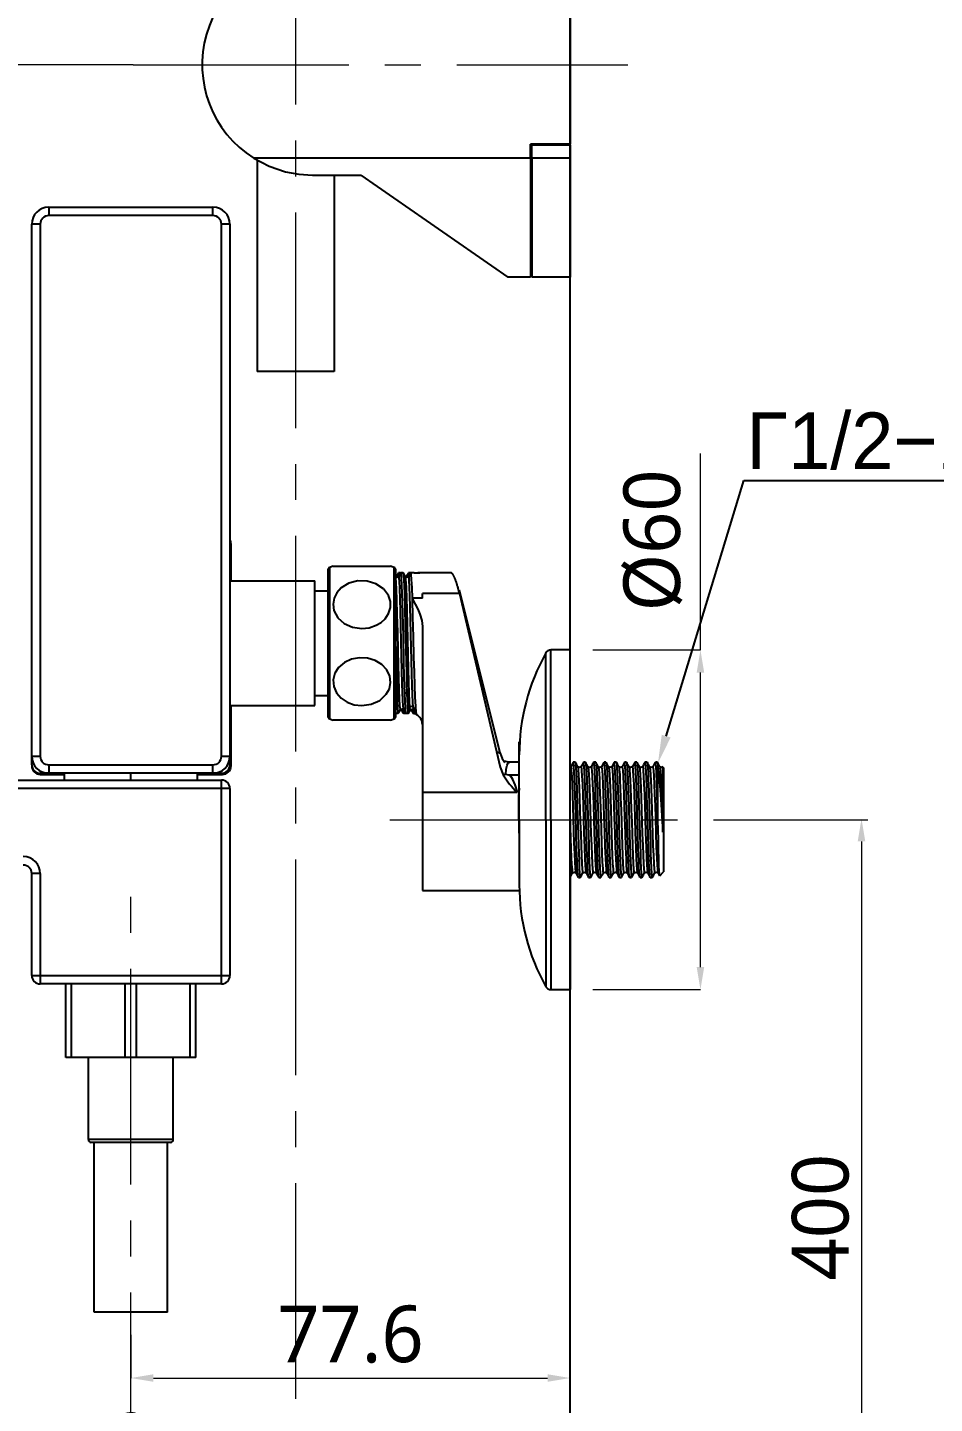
# Model space of a CAD drawing. Extents: x 1841 to 2969, y -24 to 802.
# Drawn here: x 2607.3 to 2767.4, y 115.6 to 358.7 of the extents above; entities that cross this region are included whole.
import ezdxf
from ezdxf import colors
from ezdxf.entities.mleader import LeaderData, LeaderLine
from ezdxf.math import Vec2, Vec3

# ---------------------------------------------------------------- set-up
doc = ezdxf.new("R2010")
doc.units = 0
doc.header["$LTSCALE"] = 4
doc.header["$MEASUREMENT"] = 0
doc.header["$PDMODE"] = 3
doc.header["$PDSIZE"] = -10
doc.linetypes.add('CENTER2', pattern=[28.575, 19.05, -3.175, 3.175, -3.175])
doc.layers.get('0').update_dxf_attribs({"linetype": 'CONTINUOUS'})
doc.layers.get('DEFPOINTS').update_dxf_attribs({"linetype": 'CONTINUOUS'})
doc.layers.add('1', color=7, linetype='CONTINUOUS')
doc.layers.add('Cneter', color=1, linetype='CENTER2', lineweight=13)
doc.styles.add('Daelim Dimension', font='NanumGothic_1.ttf')
doc.styles.get("Standard").update_dxf_attribs({"font": 'SYMBOL'})
doc.dimstyles.new('DEFAULT', dxfattribs={"dimscale": 2, "dimtxt": 2, "dimasz": 2, "dimexe": 0, "dimexo": 2, "dimgap": 1, "dimtad": 1, "dimdec": 1, "dimzin": 9, "dimdsep": 46, "dimtxsty": 'Daelim Dimension', "dimcen": 0.5, "dimclrd": 252, "dimclre": 252, "dimclrt": 3, "dimadec": 1, "dimazin": 0, "dimtfac": 1, "dimtdec": 1, "dimtix": 1, "dimtmove": 0, "dimatfit": 3, "dimfxl": 1, "dimtolj": 1, "dimtzin": 1, "dimlwd": 9, "dimlwe": 9, "dimarcsym": 0})

# ---------------------------------------------------------------- blocks, each defined once
blk = doc.blocks.new('*D16')
at = {"color": 5, "lineweight": 9, "ltscale": 0.5, "transparency": 16777216}
for p, q in [((2625.51, 127.73), (2625.51, 120.12)), ((2703.11, 127.73), (2703.11, 120.12)), ((2629.51, 120.12), (2699.11, 120.12))]:
    blk.add_line(p, q, dxfattribs=at)
at = {"color": 5, "ltscale": 0.5, "transparency": 16777216}
for points in [[(2629.51, 120.79), (2629.51, 119.46), (2625.51, 120.12)], [(2699.11, 120.79), (2699.11, 119.46), (2703.11, 120.12)]]:
    blk.add_solid(points, dxfattribs=at)
at = {"layer": 'DEFPOINTS', "color": 0, "ltscale": 0.5, "transparency": 16777216}
for p in [(2625.51, 131.73), (2703.11, 131.73), (2703.11, 120.12)]:
    blk.add_point(p, dxfattribs=at)
at = {"color": 7, "ltscale": 0.5, "transparency": 16777216, "insert": (2664.31, 127.82), "char_height": 10, "attachment_point": 5, "style": 'Daelim Dimension'}
blk.add_mtext('\\A1;77.6', dxfattribs=at)
blk = doc.blocks.new('*D18')
at = {"color": 5, "lineweight": 9, "ltscale": 0.5, "transparency": 16777216}
for p, q in [((2533.1, 198.78), (2533.1, 101.48)), ((2703.11, 127.73), (2703.11, 101.48)), ((2699.11, 101.48), (2537.1, 101.48))]:
    blk.add_line(p, q, dxfattribs=at)
at = {"color": 5, "ltscale": 0.5, "transparency": 16777216}
for points in [[(2537.1, 102.15), (2537.1, 100.82), (2533.1, 101.48)], [(2699.11, 102.15), (2699.11, 100.82), (2703.11, 101.48)]]:
    blk.add_solid(points, dxfattribs=at)
at = {"layer": 'DEFPOINTS', "color": 0, "ltscale": 0.5, "transparency": 16777216}
for p in [(2533.1, 202.78), (2703.11, 131.73), (2533.1, 101.48)]:
    blk.add_point(p, dxfattribs=at)
at = {"color": 7, "ltscale": 0.5, "transparency": 16777216, "insert": (2618.11, 108.89), "char_height": 10, "attachment_point": 5, "style": 'Daelim Dimension'}
blk.add_mtext('\\A1;170', dxfattribs=at)
blk = doc.blocks.new('*D19')
at = {"color": 5, "lineweight": 9, "ltscale": 0.5, "transparency": 16777216}
for p, q in [((2726.11, 248.72), (2726.11, 283.43)), ((2707.11, 248.72), (2726.11, 248.72)), ((2726.11, 192.72), (2726.11, 244.72)), ((2707.11, 188.72), (2726.11, 188.72))]:
    blk.add_line(p, q, dxfattribs=at)
at = {"color": 5, "ltscale": 0.5, "transparency": 16777216}
for points in [[(2725.45, 244.72), (2726.78, 244.72), (2726.11, 248.72)], [(2725.45, 192.72), (2726.78, 192.72), (2726.11, 188.72)]]:
    blk.add_solid(points, dxfattribs=at)
at = {"layer": 'DEFPOINTS', "color": 0, "ltscale": 0.5, "transparency": 16777216}
for p in [(2703.11, 248.72), (2703.11, 188.72), (2726.11, 188.72)]:
    blk.add_point(p, dxfattribs=at)
at = {"color": 7, "ltscale": 0.5, "transparency": 16777216, "insert": (2717.73, 268.07), "char_height": 10, "attachment_point": 5, "rotation": 90, "style": 'Daelim Dimension'}
blk.add_mtext('\\A1;%%C60', dxfattribs=at)

msp = doc.modelspace()

# ---------------------------------------------------------------- linework, layer by layer
at = {"ltscale": 0.5}
for p, q in [((2703.11, 71.66), (2703.11, 635.47)), ((2719.61, 227.92), (2719.61, 209.52))]:
    msp.add_line(p, q, dxfattribs=at)
at = {"color": 5, "lineweight": 9, "ltscale": 0.5}
for p, q in [((2625.94, 352.08), (2412.69, 352.08)), ((2736.07, 218.72), (2755.66, 218.71)), ((2754.56, 214.89), (2754.56, 95.67))]:
    msp.add_line(p, q, dxfattribs=at)
at = {"color": 5, "ltscale": 0.5}
msp.add_solid([(2753.89, 214.89), (2755.23, 214.89), (2754.56, 218.89)], dxfattribs=at)
at = {"layer": '1', "color": 7, "linetype": 'Continuous'}
for p, q in [((2703.11, 371.58), (2703.11, 338.08)), ((2703.11, 338.08), (2696.11, 338.08)), ((2696.11, 335.58), (2696.11, 338.08)), ((2696.31, 335.58), (2696.31, 337.88)), ((2703.11, 337.88), (2696.31, 337.88)), ((2698.82, 337.88), (2698.82, 338.08)), ((2699.69, 337.88), (2699.69, 338.08)), ((2703.11, 337.88), (2703.11, 338.08)), ((2703.11, 337.88), (2703.11, 335.58)), ((2696.11, 335.58), (2647.22, 335.58)), ((2696.11, 335.58), (2696.11, 314.58)), ((2696.31, 335.58), (2696.31, 314.58)), ((2703.11, 335.58), (2696.31, 335.58)), ((2703.11, 335.58), (2703.11, 314.58)), ((2647.81, 335.27), (2647.81, 297.93)), ((2657.61, 332.58), (2666.11, 332.58)), ((2661.41, 332.58), (2661.41, 297.93)), ((2666.11, 332.58), (2692.09, 314.58)), ((2611.01, 326.93), (2640.01, 326.93)), ((2611.01, 326.93), (2611.01, 325.43)), ((2640.01, 325.43), (2640.01, 326.93)), ((2608.01, 229.93), (2608.01, 323.93)), ((2609.51, 323.93), (2608.01, 323.93)), ((2609.51, 323.93), (2609.51, 229.93)), ((2640.01, 325.43), (2611.01, 325.43)), ((2643.01, 323.93), (2641.51, 323.93)), ((2641.51, 229.93), (2641.51, 323.93)), ((2643.01, 323.93), (2643.01, 229.93)), ((2696.31, 321.37), (2696.11, 321.37)), ((2696.11, 314.58), (2692.09, 314.58)), ((2703.11, 314.58), (2696.31, 314.58)), ((2661.41, 297.93), (2647.81, 297.93)), ((2643.21, 260.93), (2643.21, 267.43)), ((2660.31, 262.84), (2660.31, 262.84)), ((2660.31, 262.84), (2660.31, 237.01)), ((2660.63, 263.31), (2660.63, 263.31)), ((2660.63, 236.55), (2660.63, 263.31)), ((2671.99, 263.31), (2671.99, 236.55)), ((2672.31, 237.01), (2672.31, 262.84)), ((2643.01, 260.93), (2658.01, 260.93)), ((2658.01, 238.93), (2658.01, 260.93)), ((2673.15, 262.33), (2672.78, 262.33)), ((2673.61, 262.33), (2673.23, 262.33)), ((2674.98, 262.33), (2674.53, 262.33)), ((2675.52, 262.33), (2674.98, 262.33)), ((2675.53, 262.33), (2675.52, 262.33)), ((2675.53, 262.33), (2676.57, 262.33)), ((2676.57, 262.33), (2676.19, 262.33)), ((2682.06, 262.33), (2676.57, 262.33)), ((2676.57, 262.33), (2676.57, 262.33)), ((2682.16, 262.33), (2682.06, 262.33)), ((2658.01, 259.18), (2660.31, 259.18)), ((2677.01, 257.85), (2675.23, 257.85)), ((2677.01, 257.85), (2677.01, 258.7)), ((2683.57, 258.7), (2677.01, 258.7)), ((2690.75, 230.49), (2683.57, 259.26)), ((2683.57, 258.7), (2690.75, 228)), ((2677.01, 252.84), (2677.01, 223.62)), ((2703.11, 248.72), (2703.11, 251.02)), ((2698.82, 218.72), (2698.82, 248.21)), ((2703.11, 248.72), (2699.69, 248.72)), ((2699.69, 218.72), (2699.69, 248.72)), ((2703.11, 218.72), (2703.11, 248.72)), ((2658.01, 240.68), (2660.31, 240.68)), ((2643.01, 238.93), (2658.01, 238.93)), ((2643.21, 228.23), (2643.21, 238.93)), ((2671.99, 236.55), (2671.99, 236.55)), ((2672.31, 237.01), (2672.31, 237.01)), ((2672.31, 237.01), (2672.31, 237.01)), ((2672.36, 237.53), (2672.74, 237.53)), ((2673.65, 237.53), (2674.03, 237.53)), ((2674.11, 237.53), (2674.5, 237.53)), ((2694.11, 230.22), (2694.11, 232.52)), ((2608.01, 228.43), (2608.01, 229.93)), ((2608.01, 229.93), (2609.51, 229.93)), ((2641.51, 229.93), (2643.01, 229.93)), ((2643.01, 229.93), (2643.01, 228.43)), ((2694.11, 228.92), (2692.41, 228.92)), ((2694.11, 218.72), (2694.11, 230.22)), ((2703.99, 228.92), (2703.65, 228.92)), ((2705.8, 228.92), (2705.46, 228.92)), ((2707.61, 228.92), (2707.28, 228.92)), ((2709.43, 228.92), (2709.09, 228.92)), ((2711.24, 228.92), (2710.9, 228.92)), ((2713.05, 228.92), (2712.72, 228.92)), ((2714.87, 228.92), (2714.53, 228.92)), ((2716.69, 228.92), (2716.34, 228.92)), ((2718.14, 228.9), (2718.14, 228.9)), ((2718.5, 228.92), (2718.16, 228.92)), ((2611.01, 226.93), (2609.51, 226.93)), ((2609.51, 226.73), (2613.71, 226.73)), ((2611.01, 228.43), (2611.01, 226.93)), ((2611.01, 228.43), (2640.01, 228.43)), ((2640.01, 226.93), (2611.01, 226.93)), ((2613.71, 226.93), (2613.71, 225.73)), ((2625.51, 225.73), (2625.51, 226.93)), ((2637.31, 225.73), (2637.31, 226.93)), ((2637.31, 226.73), (2641.71, 226.73)), ((2640.01, 226.93), (2640.01, 228.43)), ((2641.51, 226.93), (2640.01, 226.93)), ((2694.11, 226.61), (2692.31, 226.61)), ((2718.61, 218.64), (2718.61, 228.16)), ((2719.61, 227.92), (2719.51, 228.02)), ((2514.01, 225.73), (2641.51, 225.73)), ((2641.51, 224.23), (2514.01, 224.23)), ((2641.51, 224.23), (2641.51, 225.73)), ((2643.01, 224.23), (2641.51, 224.23)), ((2641.51, 191.23), (2641.51, 224.23)), ((2643.01, 224.23), (2643.01, 191.23)), ((2677.01, 223.62), (2677.01, 206.21)), ((2677.01, 223.62), (2693.8, 223.62)), ((2694.11, 218.72), (2694.11, 207.22)), ((2698.82, 218.72), (2698.82, 189.23)), ((2699.69, 218.72), (2699.69, 188.72)), ((2703.11, 218.72), (2703.11, 188.72)), ((2717.37, 211.5), (2717.02, 211.5)), ((2609.51, 209.23), (2608.01, 209.23)), ((2608.01, 191.23), (2608.01, 209.23)), ((2609.51, 209.23), (2609.51, 191.23)), ((2718.93, 208.83), (2719.61, 209.52)), ((2704.55, 208.52), (2704.89, 208.52)), ((2706.37, 208.52), (2706.71, 208.52)), ((2708.18, 208.52), (2708.52, 208.52)), ((2710, 208.52), (2710.33, 208.52)), ((2711.81, 208.52), (2712.15, 208.52)), ((2713.62, 208.52), (2713.96, 208.52)), ((2715.44, 208.52), (2715.78, 208.52)), ((2715.44, 208.52), (2715.44, 208.52)), ((2717.25, 208.52), (2717.59, 208.52)), ((2677.01, 206.21), (2693.02, 206.21)), ((2693.02, 206.21), (2694.11, 206.21)), ((2608.01, 191.23), (2609.51, 191.23)), ((2609.51, 191.23), (2641.51, 191.23)), ((2609.51, 191.23), (2609.51, 189.73)), ((2641.51, 189.73), (2609.51, 189.73)), ((2614.01, 176.73), (2614.01, 189.73)), ((2615.01, 176.73), (2615.01, 189.73)), ((2624.51, 176.73), (2624.51, 189.73)), ((2626.51, 176.73), (2626.51, 189.73)), ((2636.01, 176.73), (2636.01, 189.73)), ((2637.01, 176.73), (2637.01, 189.73)), ((2641.51, 189.73), (2641.51, 191.23)), ((2641.51, 191.23), (2643.01, 191.23)), ((2699.69, 188.72), (2703.11, 188.72)), ((2615.01, 176.73), (2614.01, 176.73)), ((2624.51, 176.73), (2615.01, 176.73)), ((2618.01, 162.23), (2618.01, 176.73)), ((2626.51, 176.73), (2624.51, 176.73)), ((2636.01, 176.73), (2626.51, 176.73)), ((2633.01, 162.23), (2633.01, 176.73)), ((2637.01, 176.73), (2636.01, 176.73)), ((2633.01, 162.23), (2618.01, 162.23)), ((2632.51, 161.73), (2618.51, 161.73)), ((2619.01, 131.73), (2619.01, 161.73)), ((2632.01, 131.73), (2632.01, 161.73)), ((2632.01, 131.73), (2619.01, 131.73))]:
    msp.add_line(p, q, dxfattribs=at)
for points in [[(2647.22, 335.58, 0), (2649.93, 334.16, 0), (2652.82, 333.18, 0), (2655.2, 332.73, 0), (2657.61, 332.58, 0)], [(2661.23, 263.53, 0), (2661.23, 263.53, 0), (2661.23, 263.53, 0), (2661.24, 263.53, 0), (2661.26, 263.53, 0), (2661.64, 263.53, 0), (2666.31, 263.53, 0), (2670.99, 263.53, 0), (2671.37, 263.53, 0), (2671.39, 263.53, 0), (2671.39, 263.53, 0), (2671.39, 263.53, 0), (2671.39, 263.53, 0)], [(2670.42, 254.24, 0), (2671.04, 255.18, 0), (2671.35, 256.22, 0), (2671.35, 257.29, 0), (2671.01, 258.33, 0), (2670.11, 259.53, 0), (2668.81, 260.41, 0), (2667.25, 260.88, 0), (2665.6, 260.91, 0), (2664.02, 260.5, 0), (2662.67, 259.67, 0), (2661.91, 258.83, 0), (2661.41, 257.84, 0), (2661.23, 256.78, 0), (2661.38, 255.71, 0), (2662.07, 254.41, 0), (2663.21, 253.38, 0), (2664.68, 252.72, 0), (2666.31, 252.5, 0)], [(2672.83, 261.64, 0), (2672.51, 261.54, 0), (2672.26, 261.64, 0)], [(2673.14, 238.22, 0), (2673.13, 238.21, 0), (2673.12, 238.22, 0), (2673.11, 238.25, 0), (2673.07, 238.52, 0), (2673.03, 238.93, 0), (2672.97, 240.08, 0), (2672.91, 241.73, 0), (2672.85, 243.77, 0), (2672.79, 246.12, 0), (2672.73, 248.65, 0), (2672.65, 251.88, 0), (2672.57, 254.96, 0), (2672.49, 257.66, 0), (2672.43, 259.37, 0), (2672.37, 260.64, 0), (2672.31, 261.41, 0)], [(2672.37, 261.64, 0), (2672.35, 261.62, 0), (2672.32, 261.6, 0)], [(2672.77, 262.32, 0), (2672.54, 261.93, 0), (2672.37, 261.63, 0)], [(2672.86, 261.71, 0), (2672.8, 262.29, 0), (2672.79, 262.32, 0), (2672.78, 262.32, 0), (2672.78, 262.33, 0)], [(2673.2, 262.29, 0), (2672.99, 261.92, 0), (2672.83, 261.63, 0)], [(2673.7, 238.22, 0), (2673.67, 238.31, 0), (2673.66, 238.44, 0), (2673.62, 238.79, 0), (2673.56, 239.83, 0), (2673.51, 241.15, 0), (2673.46, 242.79, 0), (2673.39, 245.07, 0), (2673.33, 247.62, 0), (2673.26, 250.28, 0), (2673.2, 252.98, 0), (2673.13, 255.52, 0), (2673.07, 257.75, 0), (2673, 259.56, 0), (2672.94, 260.84, 0), (2672.89, 261.39, 0), (2672.86, 261.6, 0), (2672.85, 261.63, 0), (2672.84, 261.64, 0), (2672.83, 261.64, 0)], [(2673.19, 262.27, 0), (2673.18, 262.3, 0), (2673.16, 262.32, 0)], [(2673.45, 258.7, 0), (2673.4, 260.24, 0), (2673.34, 261.39, 0), (2673.29, 262.09, 0), (2673.26, 262.25, 0), (2673.25, 262.31, 0), (2673.24, 262.32, 0), (2673.23, 262.33, 0)], [(2674.02, 261.63, 0), (2673.79, 262.02, 0), (2673.62, 262.32, 0)], [(2673.62, 262.32, 0), (2673.64, 262.25, 0), (2673.66, 262.15, 0), (2673.69, 261.88, 0), (2673.74, 261.06, 0), (2673.78, 260.02, 0), (2673.83, 258.7, 0)], [(2674.58, 261.64, 0), (2674.26, 261.54, 0), (2674.01, 261.64, 0)], [(2674.81, 238.62, 0), (2674.75, 239.6, 0), (2674.68, 241.11, 0), (2674.62, 243.08, 0), (2674.56, 245.39, 0), (2674.49, 247.94, 0), (2674.43, 250.59, 0), (2674.37, 253.21, 0), (2674.3, 255.72, 0), (2674.24, 257.91, 0), (2674.17, 259.68, 0), (2674.13, 260.56, 0), (2674.09, 261.19, 0), (2674.05, 261.52, 0), (2674.03, 261.6, 0), (2674.02, 261.63, 0)], [(2674.12, 261.64, 0), (2674.1, 261.62, 0), (2674.07, 261.6, 0)], [(2674.51, 262.31, 0), (2674.29, 261.93, 0), (2674.12, 261.63, 0)], [(2674.61, 261.71, 0), (2674.55, 262.29, 0), (2674.54, 262.32, 0), (2674.53, 262.32, 0), (2674.53, 262.33, 0)], [(2674.96, 262.3, 0), (2674.74, 261.92, 0), (2674.57, 261.63, 0)], [(2675.39, 238.62, 0), (2675.33, 239.49, 0), (2675.27, 240.81, 0), (2675.21, 242.51, 0), (2675.16, 244.53, 0), (2675.1, 246.78, 0), (2675.04, 249.16, 0), (2674.98, 251.58, 0), (2674.92, 254.04, 0), (2674.86, 256.31, 0), (2674.8, 258.27, 0), (2674.74, 259.85, 0), (2674.68, 260.96, 0), (2674.64, 261.43, 0), (2674.61, 261.61, 0), (2674.6, 261.63, 0), (2674.59, 261.64, 0), (2674.58, 261.64, 0)], [(2674.98, 262.33, 0), (2674.98, 262.32, 0), (2674.97, 262.32, 0)], [(2675.23, 257.85, 0), (2675.17, 259.74, 0), (2675.1, 261.15, 0), (2675.04, 262.03, 0), (2675.02, 262.23, 0), (2675, 262.31, 0), (2674.99, 262.32, 0), (2674.98, 262.33, 0)], [(2683.57, 258.7, 0), (2683.54, 258.83, 0), (2683.5, 258.97, 0), (2683.47, 259.1, 0), (2683.44, 259.23, 0), (2683.4, 259.36, 0), (2683.37, 259.48, 0), (2683.34, 259.6, 0), (2683.3, 259.72, 0), (2683.27, 259.84, 0), (2683.24, 259.96, 0), (2683.2, 260.07, 0), (2683.17, 260.18, 0), (2683.14, 260.29, 0), (2683.1, 260.4, 0), (2683.07, 260.5, 0), (2683.04, 260.6, 0), (2683.01, 260.7, 0), (2682.97, 260.79, 0), (2682.94, 260.89, 0), (2682.91, 260.98, 0), (2682.88, 261.06, 0), (2682.85, 261.15, 0), (2682.81, 261.23, 0), (2682.78, 261.31, 0), (2682.75, 261.38, 0), (2682.72, 261.46, 0), (2682.69, 261.53, 0), (2682.66, 261.59, 0), (2682.63, 261.66, 0), (2682.6, 261.72, 0), (2682.57, 261.78, 0), (2682.54, 261.83, 0), (2682.51, 261.89, 0), (2682.48, 261.94, 0), (2682.45, 261.98, 0), (2682.42, 262.03, 0), (2682.39, 262.07, 0), (2682.37, 262.11, 0), (2682.34, 262.14, 0), (2682.31, 262.17, 0), (2682.28, 262.2, 0), (2682.26, 262.23, 0), (2682.23, 262.25, 0), (2682.21, 262.27, 0), (2682.18, 262.29, 0), (2682.15, 262.3, 0), (2682.13, 262.31, 0), (2682.1, 262.32, 0), (2682.08, 262.33, 0), (2682.06, 262.33, 0)], [(2673.89, 241.16, 0), (2673.81, 243.8, 0), (2673.74, 246.85, 0), (2673.64, 251.1, 0), (2673.55, 255.21, 0), (2673.5, 257.06, 0), (2673.45, 258.7, 0)], [(2673.83, 258.7, 0), (2673.9, 256.06, 0), (2673.98, 253, 0), (2674.07, 248.75, 0), (2674.12, 246.66, 0), (2674.17, 244.65, 0), (2674.22, 242.8, 0), (2674.27, 241.16, 0)], [(2675.24, 257.68, 0), (2675.23, 257.77, 0), (2675.23, 257.85, 0)], [(2675.91, 237.76, 0), (2675.82, 238.81, 0), (2675.74, 240.39, 0), (2675.66, 242.42, 0), (2675.59, 244.81, 0), (2675.51, 247.44, 0), (2675.42, 251.05, 0), (2675.33, 254.56, 0), (2675.24, 257.68, 0)], [(2675.24, 257.68, 0), (2675.75, 256.81, 0), (2676.19, 255.93, 0), (2676.57, 255.03, 0), (2676.89, 253.95, 0), (2677.01, 252.84, 0)], [(2666.31, 252.5, 0), (2667.63, 252.64, 0), (2668.85, 253.07, 0), (2669.71, 253.58, 0), (2670.42, 254.24, 0)], [(2672.31, 249.31, 0), (2672.38, 246.27, 0), (2672.43, 244.4, 0), (2672.47, 242.69, 0), (2672.52, 241.16, 0)], [(2662.21, 245.62, 0), (2661.55, 244.59, 0), (2661.25, 243.44, 0), (2661.34, 242.27, 0), (2661.82, 241.16, 0), (2662.63, 240.22, 0), (2663.7, 239.5, 0), (2664.96, 239.05, 0), (2666.31, 238.9, 0)], [(2666.31, 238.9, 0), (2667.98, 239.13, 0), (2669.47, 239.82, 0), (2670.62, 240.89, 0), (2671.17, 241.88, 0), (2671.39, 242.97, 0), (2671.27, 244.07, 0), (2670.73, 245.21, 0), (2669.83, 246.17, 0), (2668.66, 246.88, 0), (2667.3, 247.27, 0), (2665.88, 247.34, 0), (2664.48, 247.07, 0), (2663.23, 246.48, 0), (2662.21, 245.62, 0)], [(2672.31, 241.16, 0), (2672.43, 241.16, 0), (2672.52, 241.16, 0)], [(2672.52, 241.16, 0), (2672.57, 239.61, 0), (2672.63, 238.47, 0), (2672.68, 237.76, 0), (2672.7, 237.61, 0), (2672.72, 237.54, 0), (2672.73, 237.53, 0), (2672.74, 237.53, 0)], [(2673.89, 241.16, 0), (2674.1, 241.16, 0), (2674.27, 241.16, 0)], [(2674.11, 237.53, 0), (2674.1, 237.53, 0), (2674.09, 237.54, 0), (2674.07, 237.63, 0), (2674.05, 237.76, 0), (2674, 238.47, 0), (2673.94, 239.61, 0), (2673.89, 241.16, 0)], [(2674.27, 241.16, 0), (2674.32, 239.75, 0), (2674.35, 239, 0), (2674.38, 238.41, 0), (2674.41, 237.96, 0)], [(2671.95, 238.23, 0), (2672.17, 237.84, 0), (2672.34, 237.54, 0)], [(2672.74, 237.53, 0), (2672.97, 237.92, 0), (2673.14, 238.22, 0)], [(2673.14, 238.22, 0), (2673.46, 238.31, 0), (2673.71, 238.22, 0)], [(2673.2, 238.25, 0), (2673.23, 238.23, 0), (2673.25, 238.21, 0)], [(2673.24, 238.22, 0), (2673.24, 238.24, 0), (2673.23, 238.26, 0)], [(2673.24, 238.22, 0), (2673.46, 237.84, 0), (2673.64, 237.54, 0)], [(2673.65, 237.53, 0), (2673.64, 237.53, 0), (2673.64, 237.54, 0), (2673.63, 237.57, 0), (2673.55, 238.27, 0)], [(2673.7, 238.22, 0), (2673.92, 237.84, 0), (2674.09, 237.54, 0)], [(2674.81, 238.62, 0), (2674.59, 238.25, 0), (2674.41, 237.96, 0)], [(2674.5, 237.51, 0), (2674.9, 238.2, 0)], [(2675.39, 238.62, 0), (2675.06, 238.72, 0), (2674.81, 238.62, 0)], [(2674.89, 238.19, 0), (2674.88, 238.19, 0), (2674.88, 238.19, 0), (2674.87, 238.21, 0), (2674.81, 238.62, 0)], [(2674.89, 238.19, 0), (2675.21, 238.29, 0), (2675.46, 238.19, 0)], [(2674.97, 238.23, 0), (2674.99, 238.22, 0), (2675, 238.21, 0)], [(2674.99, 238.22, 0), (2675.23, 237.81, 0), (2675.41, 237.5, 0)], [(2675.42, 237.48, 0), (2675.41, 237.5, 0), (2675.4, 237.54, 0), (2675.32, 238.25, 0)], [(2675.45, 238.2, 0), (2675.43, 238.27, 0), (2675.42, 238.36, 0), (2675.39, 238.62, 0)], [(2675.9, 237.76, 0), (2675.61, 238.24, 0), (2675.39, 238.62, 0)], [(2675.45, 238.2, 0), (2675.77, 237.64, 0), (2676.03, 237.2, 0)], [(2671.39, 236.33, 0), (2671.39, 236.33, 0), (2671.39, 236.33, 0), (2671.39, 236.33, 0), (2671.37, 236.33, 0), (2670.99, 236.33, 0), (2666.31, 236.33, 0), (2661.64, 236.33, 0), (2661.26, 236.33, 0), (2661.24, 236.33, 0), (2661.23, 236.33, 0), (2661.23, 236.33, 0), (2661.23, 236.33, 0)], [(2672.29, 237.53, 0), (2672.31, 237.56, 0), (2672.32, 237.58, 0)], [(2672.36, 237.53, 0), (2672.35, 237.53, 0), (2672.35, 237.54, 0), (2672.34, 237.57, 0), (2672.31, 237.69, 0)], [(2673.98, 237.7, 0), (2674.01, 237.57, 0), (2674.02, 237.54, 0), (2674.03, 237.53, 0), (2674.03, 237.53, 0)], [(2674.04, 237.53, 0), (2674.06, 237.56, 0), (2674.07, 237.58, 0)], [(2674.5, 237.53, 0), (2674.49, 237.53, 0), (2674.48, 237.55, 0), (2674.41, 237.96, 0)], [(2675.98, 237.28, 0), (2675.96, 237.36, 0), (2675.94, 237.47, 0), (2675.9, 237.76, 0)], [(2690.17, 230.48, 0), (2690.46, 230.69, 0), (2690.75, 230.49, 0)], [(2690.75, 230.49, 0), (2691.12, 229.54, 0), (2691.55, 228.82, 0)], [(2692.42, 228.92, 0), (2692, 228.96, 0), (2691.75, 229.01, 0), (2691.62, 229.02, 0), (2691.56, 229, 0)], [(2691.72, 226.71, 0), (2691.82, 227.66, 0), (2691.97, 228.35, 0), (2692.17, 228.78, 0), (2692.41, 228.92, 0)], [(2703.64, 228.91, 0), (2703.38, 228.42, 0), (2703.18, 228.04, 0)], [(2703.88, 225.93, 0), (2703.82, 227.2, 0), (2703.76, 228.14, 0), (2703.7, 228.72, 0), (2703.68, 228.87, 0), (2703.66, 228.9, 0), (2703.66, 228.91, 0), (2703.65, 228.92, 0)], [(2704.45, 228.04, 0), (2704.2, 228.53, 0), (2704, 228.91, 0)], [(2704, 228.9, 0), (2704.02, 228.84, 0), (2704.04, 228.75, 0), (2704.07, 228.51, 0), (2704.12, 227.84, 0), (2704.17, 226.99, 0), (2704.21, 225.93, 0)], [(2705.45, 228.91, 0), (2705.2, 228.43, 0), (2705, 228.04, 0)], [(2705.69, 225.93, 0), (2705.63, 227.2, 0), (2705.58, 228.14, 0), (2705.52, 228.72, 0), (2705.49, 228.87, 0), (2705.47, 228.9, 0), (2705.47, 228.91, 0), (2705.46, 228.92, 0)], [(2706.26, 228.04, 0), (2706.01, 228.53, 0), (2705.81, 228.91, 0)], [(2705.82, 228.9, 0), (2705.84, 228.84, 0), (2705.85, 228.75, 0), (2705.88, 228.51, 0), (2705.93, 227.84, 0), (2705.98, 226.99, 0), (2706.03, 225.93, 0)], [(2707.26, 228.9, 0), (2707.01, 228.42, 0), (2706.81, 228.03, 0)], [(2707.5, 225.93, 0), (2707.45, 227.2, 0), (2707.39, 228.14, 0), (2707.33, 228.72, 0), (2707.3, 228.87, 0), (2707.29, 228.9, 0), (2707.28, 228.91, 0), (2707.28, 228.92, 0)], [(2708.08, 228.04, 0), (2707.82, 228.53, 0), (2707.62, 228.91, 0)], [(2707.63, 228.9, 0), (2707.65, 228.84, 0), (2707.66, 228.76, 0), (2707.69, 228.52, 0), (2707.75, 227.85, 0), (2707.8, 227, 0), (2707.84, 225.93, 0)], [(2709.08, 228.91, 0), (2708.82, 228.42, 0), (2708.62, 228.04, 0)], [(2709.32, 225.93, 0), (2709.26, 227.2, 0), (2709.2, 228.14, 0), (2709.15, 228.72, 0), (2709.12, 228.87, 0), (2709.11, 228.9, 0), (2709.1, 228.91, 0), (2709.09, 228.92, 0)], [(2709.89, 228.04, 0), (2709.64, 228.53, 0), (2709.44, 228.91, 0)], [(2709.44, 228.9, 0), (2709.46, 228.84, 0), (2709.48, 228.75, 0), (2709.51, 228.51, 0), (2709.56, 227.85, 0), (2709.61, 226.99, 0), (2709.66, 225.93, 0)], [(2710.89, 228.91, 0), (2710.64, 228.42, 0), (2710.44, 228.04, 0)], [(2711.13, 225.93, 0), (2711.07, 227.2, 0), (2711.02, 228.14, 0), (2710.96, 228.72, 0), (2710.93, 228.87, 0), (2710.92, 228.9, 0), (2710.91, 228.91, 0), (2710.9, 228.92, 0)], [(2711.71, 228.05, 0), (2711.45, 228.53, 0), (2711.25, 228.92, 0)], [(2711.26, 228.9, 0), (2711.28, 228.84, 0), (2711.3, 228.75, 0), (2711.32, 228.52, 0), (2711.37, 227.85, 0), (2711.42, 227, 0), (2711.47, 225.93, 0)], [(2712.7, 228.9, 0), (2712.46, 228.43, 0), (2712.26, 228.05, 0)], [(2712.94, 225.93, 0), (2712.89, 227.2, 0), (2712.83, 228.14, 0), (2712.77, 228.72, 0), (2712.74, 228.87, 0), (2712.73, 228.9, 0), (2712.72, 228.91, 0), (2712.72, 228.92, 0)], [(2713.52, 228.04, 0), (2713.26, 228.53, 0), (2713.06, 228.91, 0)], [(2713.07, 228.9, 0), (2713.09, 228.84, 0), (2713.11, 228.75, 0), (2713.14, 228.52, 0), (2713.19, 227.85, 0), (2713.24, 227, 0), (2713.28, 225.93, 0)], [(2714.52, 228.91, 0), (2714.27, 228.42, 0), (2714.07, 228.04, 0)], [(2714.76, 225.93, 0), (2714.7, 227.2, 0), (2714.64, 228.14, 0), (2714.59, 228.72, 0), (2714.56, 228.87, 0), (2714.55, 228.9, 0), (2714.54, 228.91, 0), (2714.53, 228.92, 0)], [(2715.33, 228.05, 0), (2715.08, 228.53, 0), (2714.88, 228.91, 0)], [(2714.89, 228.9, 0), (2714.91, 228.84, 0), (2714.92, 228.75, 0), (2714.95, 228.51, 0), (2715.01, 227.85, 0), (2715.05, 227, 0), (2715.1, 225.93, 0)], [(2716.33, 228.91, 0), (2716.08, 228.43, 0), (2715.89, 228.06, 0)], [(2716.57, 225.93, 0), (2716.51, 227.2, 0), (2716.46, 228.14, 0), (2716.4, 228.72, 0), (2716.37, 228.87, 0), (2716.36, 228.9, 0), (2716.35, 228.91, 0), (2716.34, 228.92, 0)], [(2717.15, 228.04, 0), (2716.9, 228.53, 0), (2716.7, 228.91, 0)], [(2716.7, 228.9, 0), (2716.74, 228.75, 0), (2716.77, 228.51, 0), (2716.82, 227.84, 0), (2716.87, 226.99, 0), (2716.91, 225.93, 0)], [(2718.14, 228.91, 0), (2717.9, 228.43, 0), (2717.7, 228.06, 0)], [(2718.61, 218.64, 0), (2718.54, 221.03, 0), (2718.48, 223.29, 0), (2718.41, 225.3, 0), (2718.34, 226.95, 0), (2718.27, 228.13, 0), (2718.23, 228.61, 0), (2718.19, 228.87, 0), (2718.17, 228.9, 0), (2718.16, 228.91, 0), (2718.16, 228.92, 0)], [(2718.96, 228.04, 0), (2718.71, 228.53, 0), (2718.51, 228.91, 0)], [(2718.52, 228.9, 0), (2718.55, 228.78, 0), (2718.57, 228.62, 0), (2718.61, 228.16, 0)], [(2690.75, 228, 0), (2691.28, 226.66, 0), (2692.11, 225.41, 0), (2692.41, 225.03, 0), (2692.72, 224.65, 0), (2693.04, 224.28, 0), (2693.38, 223.92, 0), (2693.8, 223.62, 0)], [(2692.32, 226.61, 0), (2691.67, 226.7, 0), (2691.51, 226.72, 0), (2691.42, 226.69, 0)], [(2693.8, 223.62, 0), (2693.39, 224.89, 0), (2692.99, 225.83, 0), (2692.63, 226.41, 0), (2692.31, 226.61, 0)], [(2703.19, 228.05, 0), (2703.2, 228.05, 0), (2703.21, 228.05, 0), (2703.22, 228.02, 0), (2703.27, 227.78, 0), (2703.31, 227.42, 0), (2703.38, 226.37, 0), (2703.44, 224.91, 0), (2703.51, 223.11, 0), (2703.58, 221.06, 0), (2703.65, 218.88, 0), (2703.72, 216.7, 0), (2703.78, 214.62, 0), (2703.85, 212.78, 0), (2703.92, 211.25, 0), (2703.99, 210.15, 0), (2704.05, 209.55, 0), (2704.08, 209.42, 0), (2704.09, 209.39, 0), (2704.1, 209.38, 0)], [(2705.01, 228.06, 0), (2704.69, 227.98, 0), (2704.44, 228.06, 0)], [(2704.45, 228.04, 0), (2704.47, 227.96, 0), (2704.49, 227.85, 0), (2704.53, 227.55, 0), (2704.59, 226.71, 0), (2704.65, 225.65, 0), (2704.7, 224.33, 0), (2704.77, 222.5, 0), (2704.83, 220.48, 0), (2704.9, 218.36, 0), (2704.97, 216.22, 0), (2705.03, 214.21, 0), (2705.1, 212.45, 0), (2705.17, 211.02, 0), (2705.23, 210, 0), (2705.28, 209.57, 0), (2705.32, 209.4, 0), (2705.33, 209.38, 0), (2705.34, 209.38, 0), (2705.35, 209.38, 0)], [(2705.01, 228.06, 0), (2705.01, 228.06, 0), (2705.02, 228.06, 0), (2705.04, 228.03, 0), (2705.08, 227.79, 0), (2705.12, 227.43, 0), (2705.19, 226.42, 0), (2705.26, 224.99, 0), (2705.32, 223.22, 0), (2705.39, 221.2, 0), (2705.46, 219.05, 0), (2705.54, 216.36, 0), (2705.63, 213.87, 0), (2705.71, 211.79, 0), (2705.76, 210.72, 0), (2705.82, 209.94, 0), (2705.87, 209.53, 0), (2705.89, 209.43, 0), (2705.91, 209.39, 0)], [(2706.82, 228.05, 0), (2706.5, 227.97, 0), (2706.25, 228.05, 0)], [(2706.26, 228.04, 0), (2706.29, 227.96, 0), (2706.31, 227.86, 0), (2706.34, 227.56, 0), (2706.4, 226.71, 0), (2706.46, 225.65, 0), (2706.51, 224.34, 0), (2706.58, 222.51, 0), (2706.65, 220.48, 0), (2706.71, 218.37, 0), (2706.78, 216.23, 0), (2706.85, 214.22, 0), (2706.91, 212.45, 0), (2706.98, 211.03, 0), (2707.05, 210.01, 0), (2707.09, 209.58, 0), (2707.13, 209.4, 0), (2707.15, 209.38, 0), (2707.15, 209.37, 0), (2707.16, 209.37, 0)], [(2706.82, 228.05, 0), (2706.83, 228.06, 0), (2706.84, 228.05, 0), (2706.85, 228.03, 0), (2706.9, 227.79, 0), (2706.94, 227.42, 0), (2707, 226.4, 0), (2707.07, 224.97, 0), (2707.14, 223.19, 0), (2707.2, 221.17, 0), (2707.27, 219.02, 0), (2707.36, 216.34, 0), (2707.44, 213.85, 0), (2707.52, 211.77, 0), (2707.58, 210.71, 0), (2707.63, 209.94, 0), (2707.68, 209.53, 0), (2707.7, 209.42, 0), (2707.72, 209.38, 0)], [(2708.64, 228.05, 0), (2708.32, 227.97, 0), (2708.07, 228.05, 0)], [(2708.08, 228.04, 0), (2708.1, 227.97, 0), (2708.12, 227.88, 0), (2708.15, 227.62, 0), (2708.21, 226.88, 0), (2708.26, 225.94, 0), (2708.31, 224.76, 0), (2708.4, 222.22, 0), (2708.5, 219.33, 0)], [(2708.64, 228.05, 0), (2708.64, 228.05, 0), (2708.65, 228.05, 0), (2708.66, 228.03, 0), (2708.71, 227.8, 0), (2708.75, 227.45, 0), (2708.81, 226.48, 0), (2708.88, 225.09, 0), (2708.94, 223.38, 0), (2709.01, 221.42, 0), (2709.08, 219.33, 0)], [(2710.45, 228.06, 0), (2710.13, 227.98, 0), (2709.88, 228.06, 0)], [(2709.89, 228.04, 0), (2709.92, 227.96, 0), (2709.94, 227.85, 0), (2709.97, 227.55, 0), (2710.03, 226.72, 0), (2710.09, 225.65, 0), (2710.14, 224.33, 0), (2710.21, 222.5, 0), (2710.27, 220.48, 0), (2710.34, 218.37, 0), (2710.41, 216.22, 0), (2710.47, 214.21, 0), (2710.54, 212.44, 0), (2710.61, 211.02, 0), (2710.68, 210, 0), (2710.72, 209.57, 0), (2710.76, 209.41, 0), (2710.77, 209.38, 0), (2710.78, 209.38, 0), (2710.79, 209.38, 0)], [(2710.45, 228.06, 0), (2710.46, 228.06, 0), (2710.46, 228.05, 0), (2710.48, 228.03, 0), (2710.53, 227.78, 0), (2710.56, 227.43, 0), (2710.63, 226.42, 0), (2710.7, 224.98, 0), (2710.76, 223.21, 0), (2710.83, 221.2, 0), (2710.9, 219.05, 0), (2710.98, 216.37, 0), (2711.07, 213.88, 0), (2711.15, 211.8, 0), (2711.21, 210.73, 0), (2711.26, 209.95, 0), (2711.31, 209.53, 0), (2711.33, 209.43, 0), (2711.35, 209.39, 0)], [(2712.26, 228.06, 0), (2711.94, 227.98, 0), (2711.7, 228.06, 0)], [(2711.7, 228.05, 0), (2711.73, 227.97, 0), (2711.75, 227.86, 0), (2711.78, 227.57, 0), (2711.85, 226.73, 0), (2711.9, 225.67, 0), (2711.96, 224.36, 0), (2712.02, 222.53, 0), (2712.09, 220.5, 0), (2712.15, 218.39, 0), (2712.22, 216.24, 0), (2712.29, 214.23, 0), (2712.36, 212.46, 0), (2712.42, 211.03, 0), (2712.49, 210.01, 0), (2712.54, 209.57, 0), (2712.57, 209.4, 0), (2712.59, 209.38, 0), (2712.59, 209.37, 0), (2712.6, 209.37, 0)], [(2712.26, 228.06, 0), (2712.27, 228.06, 0), (2712.28, 228.05, 0), (2712.29, 228.03, 0), (2712.34, 227.79, 0), (2712.38, 227.42, 0), (2712.44, 226.41, 0), (2712.51, 224.98, 0), (2712.58, 223.2, 0), (2712.65, 221.19, 0), (2712.71, 219.04, 0), (2712.8, 216.35, 0), (2712.88, 213.86, 0), (2712.97, 211.78, 0), (2713.02, 210.72, 0), (2713.08, 209.95, 0), (2713.12, 209.53, 0), (2713.15, 209.43, 0), (2713.16, 209.38, 0)], [(2714.08, 228.05, 0), (2713.76, 227.97, 0), (2713.51, 228.05, 0)], [(2713.52, 228.04, 0), (2713.54, 227.96, 0), (2713.56, 227.86, 0), (2713.6, 227.57, 0), (2713.66, 226.73, 0), (2713.71, 225.66, 0), (2713.77, 224.35, 0), (2713.84, 222.53, 0), (2713.9, 220.5, 0), (2713.97, 218.38, 0), (2714.03, 216.23, 0), (2714.1, 214.22, 0), (2714.17, 212.45, 0), (2714.24, 211.02, 0), (2714.3, 210, 0), (2714.35, 209.58, 0), (2714.39, 209.41, 0), (2714.4, 209.38, 0), (2714.41, 209.38, 0), (2714.42, 209.38, 0)], [(2714.08, 228.05, 0), (2714.09, 228.05, 0), (2714.09, 228.05, 0), (2714.11, 228.03, 0), (2714.15, 227.79, 0), (2714.19, 227.43, 0), (2714.26, 226.42, 0), (2714.32, 224.99, 0), (2714.39, 223.23, 0), (2714.46, 221.22, 0), (2714.53, 219.07, 0), (2714.61, 216.39, 0), (2714.69, 213.9, 0), (2714.78, 211.81, 0), (2714.83, 210.74, 0), (2714.89, 209.96, 0), (2714.94, 209.54, 0), (2714.97, 209.39, 0)], [(2715.9, 228.06, 0), (2715.57, 227.98, 0), (2715.32, 228.06, 0)], [(2715.33, 228.05, 0), (2715.36, 227.97, 0), (2715.38, 227.86, 0), (2715.41, 227.56, 0), (2715.47, 226.72, 0), (2715.53, 225.66, 0), (2715.58, 224.34, 0), (2715.65, 222.52, 0), (2715.72, 220.49, 0), (2715.78, 218.38, 0), (2715.85, 216.23, 0), (2715.92, 214.22, 0), (2715.98, 212.45, 0), (2716.05, 211.02, 0), (2716.12, 210.01, 0), (2716.16, 209.57, 0), (2716.2, 209.4, 0), (2716.22, 209.38, 0), (2716.22, 209.37, 0), (2716.23, 209.37, 0)], [(2715.89, 228.06, 0), (2715.9, 228.06, 0), (2715.91, 228.06, 0), (2715.92, 228.03, 0), (2715.97, 227.79, 0), (2716, 227.43, 0), (2716.07, 226.41, 0), (2716.14, 224.99, 0), (2716.21, 223.22, 0), (2716.27, 221.21, 0), (2716.34, 219.07, 0), (2716.42, 216.39, 0), (2716.51, 213.9, 0), (2716.59, 211.82, 0), (2716.65, 210.74, 0), (2716.7, 209.96, 0), (2716.75, 209.54, 0), (2716.79, 209.39, 0)], [(2717.71, 228.06, 0), (2717.39, 227.98, 0), (2717.13, 228.06, 0)], [(2717.15, 228.04, 0), (2717.17, 227.96, 0), (2717.19, 227.85, 0), (2717.23, 227.55, 0), (2717.29, 226.71, 0), (2717.34, 225.64, 0), (2717.4, 224.33, 0), (2717.46, 222.5, 0), (2717.53, 220.47, 0), (2717.6, 218.36, 0), (2717.66, 216.22, 0), (2717.73, 214.21, 0), (2717.8, 212.44, 0), (2717.86, 211.02, 0), (2717.93, 210, 0), (2717.98, 209.57, 0), (2718.02, 209.4, 0), (2718.03, 209.38, 0), (2718.04, 209.37, 0), (2718.04, 209.37, 0)], [(2717.71, 228.06, 0), (2717.71, 228.06, 0), (2717.72, 228.05, 0), (2717.73, 228.03, 0), (2717.78, 227.79, 0), (2717.82, 227.43, 0), (2717.88, 226.42, 0), (2717.95, 224.99, 0), (2718.02, 223.23, 0), (2718.09, 221.23, 0), (2718.15, 219.08, 0), (2718.24, 216.4, 0), (2718.32, 213.92, 0), (2718.4, 211.83, 0), (2718.46, 210.76, 0), (2718.52, 209.97, 0), (2718.56, 209.54, 0), (2718.6, 209.39, 0)], [(2718.61, 228.16, 0), (2718.77, 226.69, 0), (2718.93, 224.71, 0), (2719.09, 222.39, 0), (2719.28, 219.43, 0), (2719.47, 216.52, 0)], [(2719.53, 228.06, 0), (2719.2, 227.98, 0), (2718.95, 228.06, 0)], [(2718.96, 228.04, 0), (2718.99, 227.94, 0), (2719.01, 227.8, 0), (2719.05, 227.43, 0), (2719.12, 226.37, 0), (2719.18, 225.05, 0), (2719.25, 223.44, 0), (2719.32, 221.25, 0), (2719.39, 218.89, 0), (2719.47, 216.52, 0)], [(2719.47, 216.52, 0), (2719.52, 218.62, 0), (2719.54, 220.71, 0), (2719.55, 222.71, 0), (2719.55, 224.5, 0), (2719.54, 225.99, 0), (2719.53, 227.11, 0), (2719.51, 227.68, 0), (2719.5, 227.98, 0), (2719.49, 228.02, 0), (2719.49, 228.04, 0), (2719.49, 228.04, 0), (2719.49, 228.04, 0)], [(2694.11, 224.33, 0), (2694.07, 224.09, 0), (2694.05, 223.89, 0), (2694.02, 223.54, 0), (2694, 222.88, 0), (2693.99, 221.66, 0), (2693.99, 219.36, 0)], [(2704.33, 211.5, 0), (2704.25, 213.67, 0), (2704.17, 216.18, 0), (2704.08, 219.67, 0), (2703.97, 223.05, 0), (2703.92, 224.58, 0), (2703.88, 225.93, 0)], [(2704.21, 225.93, 0), (2704.29, 223.76, 0), (2704.37, 221.25, 0), (2704.47, 217.76, 0), (2704.57, 214.38, 0), (2704.62, 212.85, 0), (2704.67, 211.5, 0)], [(2706.14, 211.5, 0), (2706.06, 213.67, 0), (2705.99, 216.18, 0), (2705.89, 219.67, 0), (2705.79, 223.05, 0), (2705.74, 224.58, 0), (2705.69, 225.93, 0)], [(2706.03, 225.93, 0), (2706.11, 223.76, 0), (2706.18, 221.25, 0), (2706.28, 217.76, 0), (2706.38, 214.38, 0), (2706.43, 212.85, 0), (2706.48, 211.5, 0)], [(2707.95, 211.5, 0), (2707.88, 213.67, 0), (2707.8, 216.18, 0), (2707.7, 219.67, 0), (2707.6, 223.05, 0), (2707.55, 224.58, 0), (2707.5, 225.93, 0)], [(2707.84, 225.93, 0), (2707.91, 223.96, 0), (2707.96, 222.52, 0), (2708, 220.99, 0), (2708.05, 219.38, 0)], [(2709.53, 219.38, 0), (2709.45, 221.83, 0), (2709.41, 223.32, 0), (2709.36, 224.69, 0), (2709.32, 225.93, 0)], [(2709.66, 225.93, 0), (2709.73, 223.76, 0), (2709.81, 221.25, 0), (2709.91, 217.76, 0), (2710.01, 214.38, 0), (2710.06, 212.85, 0), (2710.11, 211.5, 0)], [(2711.59, 211.5, 0), (2711.5, 213.67, 0), (2711.43, 216.18, 0), (2711.33, 219.67, 0), (2711.23, 223.05, 0), (2711.18, 224.58, 0), (2711.13, 225.93, 0)], [(2711.47, 225.93, 0), (2711.55, 223.76, 0), (2711.62, 221.25, 0), (2711.72, 217.76, 0), (2711.82, 214.38, 0), (2711.87, 212.85, 0), (2711.92, 211.5, 0)], [(2713.4, 211.5, 0), (2713.32, 213.67, 0), (2713.24, 216.18, 0), (2713.14, 219.67, 0), (2713.05, 223.05, 0), (2712.99, 224.58, 0), (2712.94, 225.93, 0)], [(2713.28, 225.93, 0), (2713.36, 223.76, 0), (2713.44, 221.25, 0), (2713.54, 217.76, 0), (2713.64, 214.38, 0), (2713.68, 212.85, 0), (2713.74, 211.5, 0)], [(2715.21, 211.5, 0), (2715.14, 213.67, 0), (2715.06, 216.18, 0), (2714.96, 219.67, 0), (2714.86, 223.05, 0), (2714.81, 224.58, 0), (2714.76, 225.93, 0)], [(2715.1, 225.93, 0), (2715.18, 223.76, 0), (2715.25, 221.25, 0), (2715.35, 217.76, 0), (2715.45, 214.38, 0), (2715.5, 212.85, 0), (2715.55, 211.5, 0)], [(2717.02, 211.5, 0), (2716.95, 213.67, 0), (2716.87, 216.18, 0), (2716.77, 219.68, 0), (2716.67, 223.06, 0), (2716.62, 224.58, 0), (2716.57, 225.93, 0)], [(2716.91, 225.93, 0), (2716.99, 223.76, 0), (2717.07, 221.25, 0), (2717.17, 217.76, 0), (2717.27, 214.38, 0), (2717.32, 212.85, 0), (2717.37, 211.5, 0)], [(2693.98, 219.36, 0), (2694.02, 217.8, 0), (2694.05, 216.8, 0), (2694.08, 215.83, 0), (2694.11, 214.89, 0)], [(2708.05, 219.38, 0), (2708.13, 216.44, 0), (2708.19, 214.64, 0), (2708.24, 212.97, 0), (2708.29, 211.5, 0)], [(2708.5, 219.33, 0), (2708.57, 217.02, 0), (2708.64, 214.82, 0), (2708.71, 212.85, 0), (2708.78, 211.24, 0), (2708.85, 210.1, 0), (2708.9, 209.61, 0), (2708.94, 209.41, 0), (2708.96, 209.38, 0), (2708.97, 209.37, 0), (2708.97, 209.37, 0)], [(2709.08, 219.33, 0), (2709.16, 216.59, 0), (2709.25, 214.04, 0), (2709.33, 211.88, 0), (2709.39, 210.78, 0), (2709.44, 209.98, 0), (2709.49, 209.54, 0), (2709.53, 209.39, 0)], [(2709.77, 211.5, 0), (2709.69, 213.87, 0), (2709.63, 215.61, 0), (2709.58, 217.47, 0), (2709.53, 219.38, 0)], [(2703.11, 217.43, 0), (2703.18, 215.46, 0), (2703.24, 213.64, 0), (2703.3, 212.06, 0), (2703.36, 210.8, 0), (2703.43, 209.92, 0), (2703.47, 209.54, 0), (2703.51, 209.4, 0), (2703.52, 209.38, 0), (2703.53, 209.37, 0), (2703.53, 209.38, 0)], [(2718.76, 211.61, 0), (2718.71, 213.7, 0), (2718.68, 215.25, 0), (2718.65, 216.91, 0), (2718.61, 218.64, 0)], [(2704.67, 211.5, 0), (2704.48, 211.5, 0), (2704.33, 211.5, 0)], [(2704.54, 208.53, 0), (2704.5, 208.68, 0), (2704.47, 208.92, 0), (2704.42, 209.59, 0), (2704.37, 210.44, 0), (2704.33, 211.5, 0)], [(2704.67, 211.5, 0), (2704.72, 210.23, 0), (2704.78, 209.29, 0), (2704.84, 208.71, 0), (2704.87, 208.56, 0), (2704.88, 208.53, 0), (2704.89, 208.52, 0), (2704.89, 208.52, 0)], [(2706.48, 211.5, 0), (2706.29, 211.5, 0), (2706.14, 211.5, 0)], [(2706.36, 208.53, 0), (2706.33, 208.59, 0), (2706.32, 208.67, 0), (2706.29, 208.9, 0), (2706.24, 209.57, 0), (2706.19, 210.42, 0), (2706.14, 211.5, 0)], [(2706.48, 211.5, 0), (2706.54, 210.23, 0), (2706.59, 209.29, 0), (2706.65, 208.71, 0), (2706.68, 208.56, 0), (2706.7, 208.53, 0), (2706.7, 208.52, 0), (2706.71, 208.52, 0)], [(2708.3, 211.5, 0), (2708.1, 211.5, 0), (2707.95, 211.5, 0)], [(2708.17, 208.52, 0), (2708.15, 208.58, 0), (2708.13, 208.67, 0), (2708.1, 208.9, 0), (2708.05, 209.57, 0), (2708, 210.42, 0), (2707.95, 211.5, 0)], [(2708.29, 211.5, 0), (2708.35, 210.23, 0), (2708.41, 209.29, 0), (2708.46, 208.71, 0), (2708.49, 208.56, 0), (2708.51, 208.53, 0), (2708.52, 208.52, 0), (2708.52, 208.52, 0)], [(2710.11, 211.5, 0), (2709.92, 211.5, 0), (2709.77, 211.5, 0)], [(2709.98, 208.53, 0), (2709.96, 208.59, 0), (2709.95, 208.68, 0), (2709.92, 208.91, 0), (2709.86, 209.58, 0), (2709.81, 210.43, 0), (2709.77, 211.5, 0)], [(2710.11, 211.5, 0), (2710.16, 210.23, 0), (2710.22, 209.29, 0), (2710.28, 208.71, 0), (2710.31, 208.56, 0), (2710.32, 208.53, 0), (2710.33, 208.52, 0), (2710.33, 208.52, 0)], [(2711.92, 211.5, 0), (2711.73, 211.5, 0), (2711.58, 211.5, 0)], [(2711.8, 208.53, 0), (2711.78, 208.59, 0), (2711.76, 208.67, 0), (2711.73, 208.91, 0), (2711.68, 209.58, 0), (2711.63, 210.43, 0), (2711.59, 211.5, 0)], [(2711.92, 211.5, 0), (2711.98, 210.23, 0), (2712.03, 209.29, 0), (2712.09, 208.71, 0), (2712.12, 208.56, 0), (2712.14, 208.53, 0), (2712.14, 208.52, 0), (2712.15, 208.52, 0)], [(2713.74, 211.5, 0), (2713.55, 211.5, 0), (2713.4, 211.5, 0)], [(2713.61, 208.53, 0), (2713.59, 208.59, 0), (2713.57, 208.67, 0), (2713.54, 208.9, 0), (2713.49, 209.57, 0), (2713.45, 210.42, 0), (2713.4, 211.5, 0)], [(2713.74, 211.5, 0), (2713.8, 210.23, 0), (2713.85, 209.29, 0), (2713.9, 208.71, 0), (2713.93, 208.56, 0), (2713.95, 208.53, 0), (2713.96, 208.52, 0), (2713.96, 208.52, 0)], [(2715.55, 211.5, 0), (2715.36, 211.5, 0), (2715.21, 211.5, 0)], [(2715.42, 208.53, 0), (2715.4, 208.59, 0), (2715.39, 208.68, 0), (2715.36, 208.91, 0), (2715.3, 209.58, 0), (2715.26, 210.43, 0), (2715.21, 211.5, 0)], [(2715.55, 211.5, 0), (2715.61, 210.23, 0), (2715.67, 209.29, 0), (2715.72, 208.71, 0), (2715.75, 208.56, 0), (2715.77, 208.53, 0), (2715.77, 208.52, 0), (2715.78, 208.52, 0)], [(2717.24, 208.53, 0), (2717.2, 208.68, 0), (2717.17, 208.92, 0), (2717.12, 209.59, 0), (2717.07, 210.44, 0), (2717.02, 211.5, 0)], [(2717.37, 211.5, 0), (2717.42, 210.23, 0), (2717.48, 209.29, 0), (2717.54, 208.71, 0), (2717.56, 208.56, 0), (2717.58, 208.53, 0), (2717.59, 208.52, 0), (2717.59, 208.52, 0)], [(2718.9, 208.82, 0), (2718.89, 208.87, 0), (2718.87, 208.95, 0), (2718.86, 209.16, 0), (2718.82, 209.79, 0), (2718.79, 210.59, 0), (2718.76, 211.61, 0)], [(2703.09, 208.51, 0), (2703.34, 209, 0), (2703.54, 209.38, 0)], [(2703.53, 209.38, 0), (2703.85, 209.46, 0), (2704.1, 209.38, 0)], [(2704.09, 209.39, 0), (2704.34, 208.9, 0), (2704.54, 208.52, 0)], [(2704.9, 208.53, 0), (2705.16, 209.01, 0), (2705.36, 209.4, 0)], [(2705.35, 209.38, 0), (2705.67, 209.46, 0), (2705.92, 209.38, 0)], [(2705.91, 209.39, 0), (2706.16, 208.9, 0), (2706.36, 208.52, 0)], [(2706.72, 208.52, 0), (2706.97, 209, 0), (2707.17, 209.38, 0)], [(2707.16, 209.37, 0), (2707.48, 209.45, 0), (2707.73, 209.37, 0)], [(2707.72, 209.38, 0), (2707.98, 208.89, 0), (2708.18, 208.51, 0)], [(2708.53, 208.51, 0), (2708.78, 209, 0), (2708.98, 209.38, 0)], [(2708.97, 209.37, 0), (2709.29, 209.45, 0), (2709.54, 209.37, 0)], [(2709.53, 209.39, 0), (2709.79, 208.9, 0), (2709.99, 208.52, 0)], [(2710.35, 208.52, 0), (2710.6, 209.01, 0), (2710.8, 209.4, 0)], [(2710.79, 209.38, 0), (2711.11, 209.46, 0), (2711.36, 209.38, 0)], [(2711.35, 209.39, 0), (2711.6, 208.9, 0), (2711.8, 208.52, 0)], [(2712.16, 208.53, 0), (2712.41, 209, 0), (2712.61, 209.38, 0)], [(2712.6, 209.37, 0), (2712.92, 209.45, 0), (2713.17, 209.37, 0)], [(2713.16, 209.38, 0), (2713.42, 208.89, 0), (2713.62, 208.51, 0)], [(2713.98, 208.52, 0), (2714.23, 209.01, 0), (2714.43, 209.4, 0)], [(2714.42, 209.38, 0), (2714.74, 209.46, 0), (2714.99, 209.38, 0)], [(2714.97, 209.39, 0), (2715.23, 208.9, 0), (2715.43, 208.52, 0)], [(2715.79, 208.52, 0), (2716.04, 209.01, 0), (2716.24, 209.39, 0)], [(2716.23, 209.37, 0), (2716.55, 209.45, 0), (2716.8, 209.37, 0)], [(2716.78, 209.4, 0), (2717.04, 208.91, 0), (2717.24, 208.52, 0)], [(2717.61, 208.52, 0), (2717.86, 209.01, 0), (2718.06, 209.39, 0)], [(2718.04, 209.37, 0), (2718.37, 209.45, 0), (2718.62, 209.37, 0)], [(2718.6, 209.4, 0), (2718.76, 209.08, 0), (2718.89, 208.83, 0)]]:
    msp.add_polyline3d(points, dxfattribs=at)
for centre, radius, start, end in [((2657.61, 352.08), 19.5, 90, 237.7958), ((2611.01, 323.93), 3, 90, 180), ((2640.01, 323.93), 3, 360, 90), ((2611.01, 323.93), 1.5, 90, 180), ((2640.01, 323.93), 1.5, 360, 90), ((2641.71, 267.43), 1.5, 0, 29.9278), ((2660.81, 262.84), 0.5, 111.3607, 180), ((2666.31, 248.78), 15.6, 109.001, 111.3607), ((2666.31, 248.78), 15.6, 68.6393, 70.999), ((2671.81, 262.84), 0.5, 0, 68.6393), ((2730.84, 230.22), 36.73, 150.6691, 180), ((2699.69, 247.72), 1, 90, 150.6691), ((2660.81, 237.01), 0.5, 180, 248.6392), ((2666.31, 251.08), 15.6, 248.6393, 250.999), ((2666.31, 251.08), 15.6, 289.001, 291.3607), ((2671.81, 237.01), 0.5, 291.3607, 360), ((2675.01, 235.53), 2, 61.5057, 78.2764), ((2675.01, 235.53), 2, 0, 61.5065), ((2611.01, 229.93), 3, 180, 270), ((2611.01, 229.93), 1.5, 180, 270), ((2640.01, 229.93), 3, 270, 0), ((2640.01, 229.93), 1.5, 270, 360), ((2609.51, 228.43), 1.5, 180, 270), ((2609.51, 228.23), 1.5, 180, 270), ((2641.51, 228.43), 1.5, 270, 0), ((2641.71, 228.23), 1.5, 270, 0), ((2641.51, 224.23), 1.5, 0, 90), ((2606.51, 209.23), 3, 0, 90), ((2606.51, 209.23), 1.5, 0, 90), ((2730.84, 207.22), 36.73, 180, 209.3309), ((2609.51, 191.23), 1.5, 180, 270), ((2641.51, 191.23), 1.5, 270, 0), ((2699.69, 189.72), 1, 209.3309, 270), ((2618.51, 162.23), 0.5, 180, 270), ((2632.51, 162.23), 0.5, 270, 0)]:
    msp.add_arc(centre, radius, start, end, dxfattribs=at)
at = {"layer": 'Cneter', "lineweight": 5, "ltscale": 0.5}
for p, q in [((2654.61, 383.16), (2654.61, 97.15)), ((2625.94, 352.08), (2713.29, 352.08)), ((2671.28, 218.72), (2738.73, 218.72)), ((2625.51, 97.15), (2625.51, 211.31))]:
    msp.add_line(p, q, dxfattribs=at)

# ---------------------------------------------------------------- texts
at = {"color": 7, "ltscale": 0.5, "insert": (2747.34, 148.54), "char_height": 10, "attachment_point": 5, "rotation": 90, "style": 'Daelim Dimension'}
msp.add_mtext('\\A1;400', dxfattribs=at)

# ---------------------------------------------------------------- dimensions: what is measured, and where the dimension line sits
at = {"color": 5, "ltscale": 0.5}
dim = msp.add_linear_dim(base=(2726.11, 188.72), p1=(2703.11, 248.72), p2=(2703.11, 188.72), angle=90, text='%%C<>', dimstyle='DEFAULT', override={"dimtxt": 5, "dimclrd": 5, "dimclre": 5, "dimclrt": 7}, dxfattribs=at)
dim.commit()
dim.dimension.update_dxf_attribs({"geometry": '*D19', "text_midpoint": (2726.11, 268.07), "dimtype": 160})
for base, p1, p2, picture, middle in [((2533.1, 101.48), (2703.11, 131.73), (2533.1, 202.78), '*D18', (2618.11, 108.89)), ((2703.11, 120.12), (2625.51, 131.73), (2703.11, 131.73), '*D16', (2664.31, 127.82))]:
    dim = msp.add_linear_dim(base=base, p1=p1, p2=p2, dimstyle='DEFAULT', override={"dimtxt": 5, "dimclrd": 5, "dimclre": 5, "dimclrt": 7}, dxfattribs=at)
    dim.commit()
    dim.dimension.update_dxf_attribs({"geometry": picture, "text_midpoint": middle})

# ---------------------------------------------------------------- leaders
at = {"ltscale": 0.5}
ml = msp.add_multileader_mtext('Standard', dxfattribs=at)
ml.set_content('G1/2-14TH', color=256)
ml.set_leader_properties(color=5)
ml.build(insert=Vec2(0, 0))
ml.multileader.update_dxf_attribs({"text_left_attachment_type": 6, "text_right_attachment_type": 6, "dogleg_length": 0.36, "arrow_head_size": 5})
ctx = ml.context
ctx.base_point, ctx.char_height, ctx.arrow_head_size, ctx.landing_gap_size, ctx.plane_origin = Vec3(2734.15, 278.66), 10, 5, 0.09, Vec3(2718.61, 225.22)
ctx.left_attachment, ctx.right_attachment = 6, 6
notes = []
notes.append((ctx, [(0, (1, 1, 0), (2733.79, 278.66), (1, 0), 0.36, [(0, [(2718.61, 228.72)], 0, [])])]))
ctx.mtext.insert, ctx.mtext.flow_direction = Vec3(2734.24, 290.66), 5
for ctx, leaders in notes:
    for number, flags, end, landing, length, lines in leaders:
        leader = LeaderData()
        leader.index, (leader.has_last_leader_line, leader.has_dogleg_vector, leader.attachment_direction) = number, flags
        leader.last_leader_point, leader.dogleg_vector, leader.dogleg_length = Vec3(end), Vec3(landing), length
        for number, points, colour, breaks in lines:
            line = LeaderLine()
            line.index, line.vertices, line.color, line.breaks = number, Vec3.list(points), colors.encode_raw_color(colour), breaks
            leader.lines.append(line)
        ctx.leaders.append(leader)

doc.saveas('drawing.dxf')
